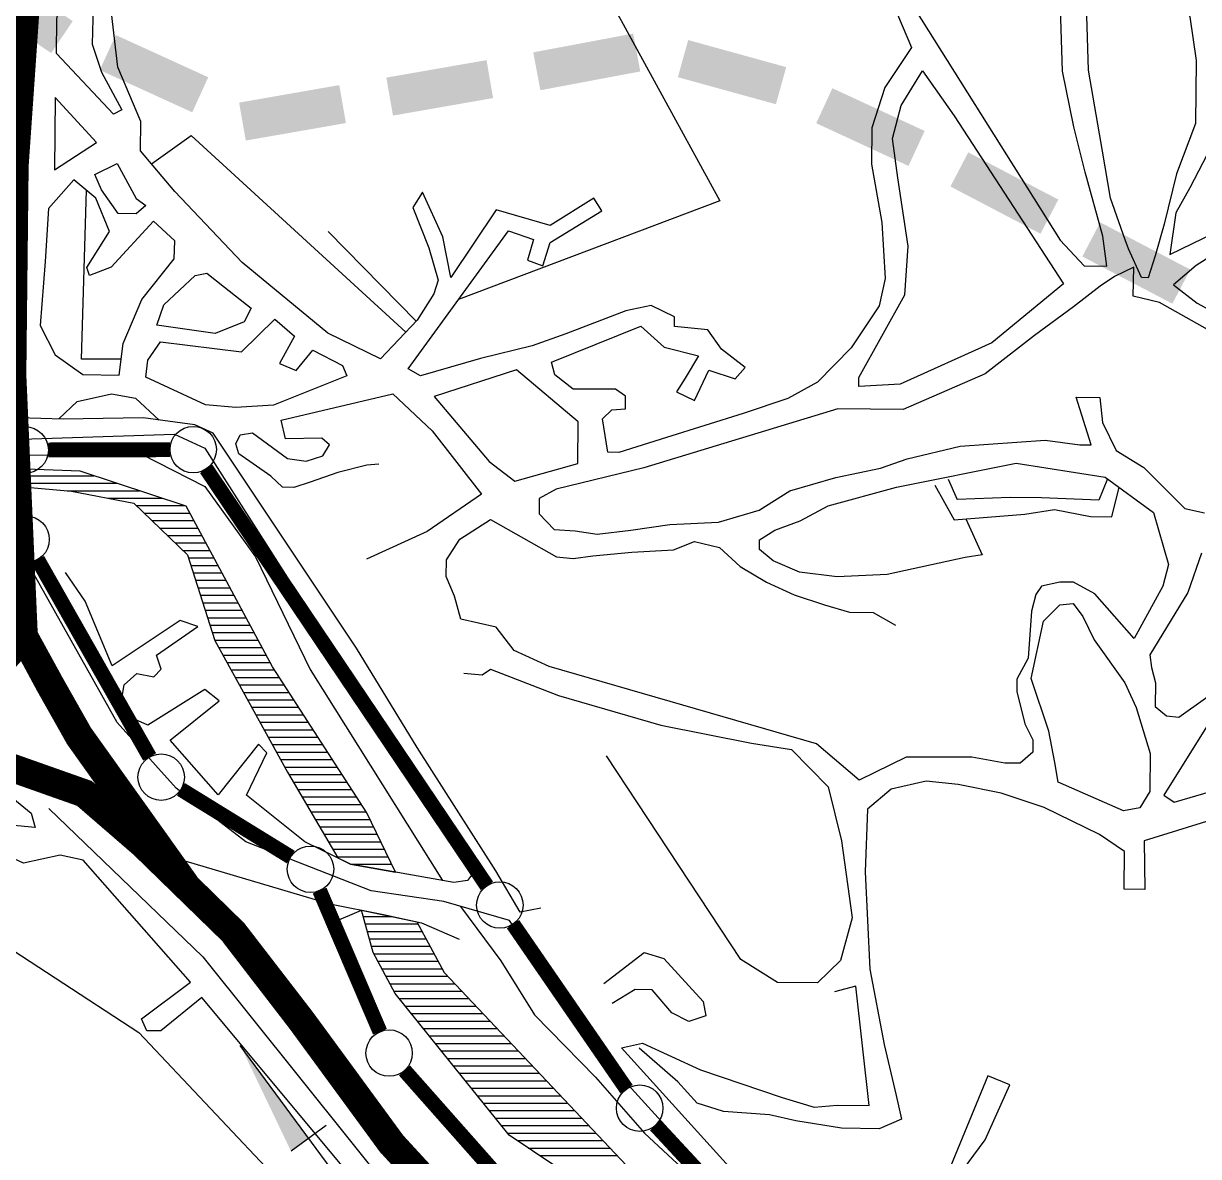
# Model space of a CAD drawing. Extents: x 615698 to 626331, y 7504748 to 7519310.
# Drawn here: x 620949 to 621736, y 7514279 to 7515038 of the extents above; entities that cross this region are included whole.
import ezdxf

# ---------------------------------------------------------------- set-up
doc = ezdxf.new("R2010")
doc.units = 0
doc.header["$LTSCALE"] = 170
doc.header["$MEASUREMENT"] = 0
doc.linetypes.add('DASHED', pattern=[0.75, 0.5, -0.25])
doc.layers.get('0').update_dxf_attribs({"linetype": 'CONTINUOUS'})
for name, color, linetype in [('ESTACAO', 5, 'CONTINUOUS'), ('HATCH', 4, 'CONTINUOUS'), ('L-FERREA', 6, 'CONTINUOUS'), ('LIMITE-BACIA', 3, 'CONTINUOUS'), ('LIMITE-PROJETO', 1, 'CONTINUOUS'), ('RIO', 4, 'CONTINUOUS'), ('RUA', 7, 'CONTINUOUS')]:
    doc.layers.add(name, color=color, linetype=linetype)

# ---------------------------------------------------------------- blocks, each defined once
blk = doc.blocks.new('C')
at = {"layer": 'LIMITE-BACIA'}
blk.add_solid([(-33.92, -12.9), (-34.05, 12.9), (34.17, -12.57), (34.05, 13.23)], dxfattribs=at)
blk = doc.blocks.new('*X11')
at = {"color": 0}
for p, q in [((621176.85, 7514440), (621195.56, 7514440)), ((621178.24, 7514435), (621213.48, 7514435)), ((621179.63, 7514430), (621216.19, 7514430)), ((621181.02, 7514425), (621218.9, 7514425)), ((621182.41, 7514420), (621221.62, 7514420)), ((621184.05, 7514415), (621224.33, 7514415)), ((621186.74, 7514410), (621227.05, 7514410)), ((621189.43, 7514405), (621229.76, 7514405)), ((621192.12, 7514400), (621233.51, 7514400)), ((621194.81, 7514395), (621238.24, 7514395)), ((621197.5, 7514390), (621242.96, 7514390)), ((621201.13, 7514385), (621247.68, 7514385)), ((621205.15, 7514380), (621252.4, 7514380)), ((621209.17, 7514375), (621257.12, 7514375)), ((621213.19, 7514370), (621261.85, 7514370)), ((621217.2, 7514365), (621266.57, 7514365)), ((621221.22, 7514360), (621271.29, 7514360)), ((621225.24, 7514355), (621276.01, 7514355)), ((621229.26, 7514350), (621280.73, 7514350)), ((621233.28, 7514345), (621285.46, 7514345)), ((621237.3, 7514340), (621290.18, 7514340)), ((621241.32, 7514335), (621294.9, 7514335)), ((621245.34, 7514330), (621299.62, 7514330)), ((621249.36, 7514325), (621304.34, 7514325)), ((621253.38, 7514320), (621309.07, 7514320)), ((621257.4, 7514315), (621313.79, 7514315)), ((621261.42, 7514310), (621318.51, 7514310)), ((621265.44, 7514305), (621323.23, 7514305)), ((621269.46, 7514300), (621327.95, 7514300)), ((621273.48, 7514295), (621332.68, 7514295)), ((621279.94, 7514290), (621337.4, 7514290)), ((621287.39, 7514285), (621342.12, 7514285)), ((621294.84, 7514280), (621346.84, 7514280))]:
    blk.add_line(p, q, dxfattribs=at)
blk = doc.blocks.new('*X12')
at = {"color": 0}
for p, q in [((620822.41, 7514840), (620827.41, 7514840)), ((620816.37, 7514830), (620831.81, 7514830)), ((620816.41, 7514835), (620829.61, 7514835)), ((620818.8, 7514825), (620834.02, 7514825)), ((620821.23, 7514820), (620836.2, 7514820)), ((620823.67, 7514815), (620838.37, 7514815)), ((620826.2, 7514810), (620840.55, 7514810)), ((620829.25, 7514805), (620842.73, 7514805)), ((620832.3, 7514800), (620844.9, 7514800)), ((620835.35, 7514795), (620847.08, 7514795)), ((620838.41, 7514790), (620849.26, 7514790)), ((620841.46, 7514785), (620853.47, 7514785)), ((620844.51, 7514780), (620859.53, 7514780)), ((620847.56, 7514775), (620865.59, 7514775)), ((620850.61, 7514770), (620870.9, 7514770)), ((620856.48, 7514765), (620875.49, 7514765)), ((620862.6, 7514760), (620881.47, 7514760)), ((620868.71, 7514755), (620889.73, 7514755)), ((620874.83, 7514750), (620897.99, 7514750)), ((620881.66, 7514745), (620907.73, 7514745)), ((620888.7, 7514740), (620936.49, 7514740)), ((620895.75, 7514735), (620996.55, 7514735)), ((620911.22, 7514730), (621011.83, 7514730)), ((620978.54, 7514725), (621027.1, 7514725)), ((621006.07, 7514720), (621042.38, 7514720)), ((621025.04, 7514715), (621057.66, 7514715)), ((621030.2, 7514710), (621060.96, 7514710)), ((621035.37, 7514705), (621063.64, 7514705)), ((621040.54, 7514700), (621066.32, 7514700)), ((621045.7, 7514695), (621069, 7514695)), ((621050.87, 7514690), (621071.68, 7514690)), ((621056.03, 7514685), (621074.35, 7514685)), ((621059.78, 7514680), (621077.03, 7514680)), ((621061.39, 7514675), (621079.71, 7514675)), ((621063, 7514670), (621082.39, 7514670)), ((621064.6, 7514665), (621085.07, 7514665)), ((621066.21, 7514660), (621087.74, 7514660)), ((621067.82, 7514655), (621090.42, 7514655)), ((621069.42, 7514650), (621093.1, 7514650)), ((621071.03, 7514645), (621095.78, 7514645)), ((621072.64, 7514640), (621098.46, 7514640)), ((621074.24, 7514635), (621101.14, 7514635)), ((621075.85, 7514630), (621103.81, 7514630)), ((621077.46, 7514625), (621106.49, 7514625)), ((621080.13, 7514620), (621109.17, 7514620)), ((621082.89, 7514615), (621111.85, 7514615)), ((621085.65, 7514610), (621114.53, 7514610)), ((621088.4, 7514605), (621117.43, 7514605)), ((621091.16, 7514600), (621120.66, 7514600)), ((621093.91, 7514595), (621123.88, 7514595)), ((621096.67, 7514590), (621127.11, 7514590)), ((621099.42, 7514585), (621130.34, 7514585)), ((621102.18, 7514580), (621133.56, 7514580)), ((621104.94, 7514575), (621136.79, 7514575)), ((621107.69, 7514570), (621140.02, 7514570)), ((621110.45, 7514565), (621143.24, 7514565)), ((621113.2, 7514560), (621146.47, 7514560)), ((621115.96, 7514555), (621149.7, 7514555)), ((621118.72, 7514550), (621152.93, 7514550)), ((621121.47, 7514545), (621156.15, 7514545)), ((621124.23, 7514540), (621159.38, 7514540)), ((621127.04, 7514535), (621162.61, 7514535)), ((621129.98, 7514530), (621165.83, 7514530)), ((621132.93, 7514525), (621169.06, 7514525)), ((621135.87, 7514520), (621172.29, 7514520)), ((621138.82, 7514515), (621175.51, 7514515)), ((621141.76, 7514510), (621178.74, 7514510)), ((621144.7, 7514505), (621181.29, 7514505)), ((621147.65, 7514500), (621183.72, 7514500)), ((621150.59, 7514495), (621186.14, 7514495)), ((621153.53, 7514490), (621188.57, 7514490)), ((621156.48, 7514485), (621191, 7514485)), ((621159.42, 7514480), (621193.43, 7514480)), ((621168.44, 7514475), (621195.86, 7514475)), ((621196.45, 7514470), (621198.29, 7514470))]:
    blk.add_line(p, q, dxfattribs=at)

msp = doc.modelspace()

# ---------------------------------------------------------------- linework, layer by layer
at = {"layer": 'ESTACAO'}
for p, q in [((621249.69, 7514143.62), (621094.59, 7514353.68)), ((621151.97, 7514299.96), (621128.56, 7514282.8))]:
    msp.add_line(p, q, dxfattribs=at)
at = {"layer": 'ESTACAO', "const_width": 10}
for points in [[(621047.51, 7514752.47), (620966.06, 7514752.26)], [(621259.7, 7514460.52), (621071.75, 7514739.61)], [(620958.8, 7514678.89), (621033.86, 7514546.77)], [(621054.77, 7514525.09), (621128.37, 7514479.75)], [(621147.72, 7514457.29), (621188.1, 7514362.84)], [(621353.23, 7514324.45), (621277.21, 7514434.82)], [(621204.52, 7514336.9), (621265.73, 7514267.74)], [(621474.43, 7514190.52), (621372.62, 7514300.25)]]:
    msp.add_lwpolyline(points, dxfattribs=at)
at = {"layer": 'ESTACAO'}
for centre in [(620950.51, 7514752.22), (621063.06, 7514752.51), (620951.12, 7514692.41), (621041.54, 7514533.25), (621141.61, 7514471.59), (621268.39, 7514447.63), (621194.21, 7514348.54), (621362.05, 7514311.65)]:
    msp.add_circle(centre, 15.55, dxfattribs=at)
msp.add_solid([(621128.56, 7514282.8), (621140.26, 7514291.38), (621094.59, 7514353.68)], dxfattribs=at)
at = {"layer": 'L-FERREA', "linetype": 'DASHED', "const_width": 18.3, "flags": 128}
for points in [[(626196.34, 7517899.67), (626075.45, 7517838.99), (625936.13, 7517777.54), (625864.07, 7517748.3), (625779.37, 7517716.29), (625712.29, 7517699.59), (625642.25, 7517678.07), (625574.09, 7517651.69), (625504.01, 7517626.3), (625446.68, 7517614.34), (625404.02, 7517614.81), (625352.7, 7517620.21), (625279.07, 7517624.9), (625221.88, 7517626.5), (625175.34, 7517626.04), (625108.34, 7517616.12), (625035.53, 7517607.23), (624964.67, 7517599.29), (624914.17, 7517592.09), (624847.01, 7517567.64), (624776.89, 7517539.34), (624714.46, 7517504.18), (624670.41, 7517465.91), (624635.98, 7517420.75), (624614.17, 7517377.39), (624579.53, 7517312.86), (624545.13, 7517270.61), (624488.5, 7517234.41), (624379.31, 7517179.42), (624268.12, 7517118.63), (624207.59, 7517080.54), (624037.59, 7516961.3), (623902.78, 7516868.81), (623836.38, 7516825.94), (623773.93, 7516788.84), (623713.49, 7516759.47), (623669.54, 7516729.92), (623624.6, 7516698.44), (623588.35, 7516673.86), (623464.57, 7516615.5), (623421.23, 7516582.71), (623269.34, 7516422.25), (623193.51, 7516352.91), (623032.95, 7516284.5), (622928.84, 7516285.65), (622836.5, 7516255.2), (622615.03, 7516153.59), (622459.15, 7516070.61), (622247.4, 7515971.3), (621960.2, 7515836.53), (621699.73, 7515711.15), (621594.85, 7515642.13), (621511.74, 7515570.45), (621377.17, 7515443.68), (621269.47, 7515338.39), (621223.07, 7515302.61), (621154.88, 7515267.06), (621060.01, 7515226.97), (620999, 7515184.08), (620954.6, 7515109.55), (620943.08, 7514942.72), (620941.54, 7514802.39), (620949.31, 7514628.08)], [(620840.22, 7514542.17), (620892.12, 7514571.21), (620916.6, 7514589.81), (620942.08, 7514618.28), (620949.31, 7514628.08)], [(621054.76, 7514465.72), (620986.41, 7514561.19), (620967, 7514595.54), (620949.31, 7514628.08)], [(625747.2, 7505701.51), (625704.81, 7505736.4), (625692.64, 7505748.83), (625654.72, 7505796.93), (625637.89, 7505804.8), (625601.64, 7505865.18), (625583.34, 7505879.22), (625557.7, 7505925.64), (625536.45, 7505950.49), (625515.75, 7506026.07), (625505.13, 7506040.03), (625498.24, 7506112.39), (625486.17, 7506134.06), (625486.65, 7506177.11), (625485.19, 7506184.82), (625474.75, 7506214.16), (625475.24, 7506258.75), (625464.66, 7506275.78), (625468.06, 7506304.97), (625465.22, 7506326.53), (625463.75, 7506332.7), (625464.14, 7506368.07), (625444.53, 7506403.66), (625437.05, 7506422.19), (625428.46, 7506480.73), (625416.36, 7506499.32), (625410.94, 7506565.51), (625410.99, 7506570.13), (625414.24, 7506585.47), (625391.83, 7506645.7), (625391.88, 7506650.31), (625395.09, 7506662.58), (625375.86, 7506732), (625377.45, 7506736.59), (625379.32, 7506767.33), (625364.28, 7506798.26), (625356.85, 7506821.41), (625351.37, 7506882.99), (625340.83, 7506903.1), (625339.78, 7506947.71), (625338.36, 7506958.49), (625327.8, 7506977.06), (625323.68, 7507021.71), (625316.32, 7507052.55), (625313.76, 7507098.72), (625309.53, 7507134.14), (625302.16, 7507163.44), (625284.18, 7507206.7), (625281.31, 7507225.19), (625255.66, 7507270.07), (625240.52, 7507291.77), (625219.51, 7507339.67), (625213.43, 7507345.89), (625175.64, 7507406.29), (625169.66, 7507421.73), (625154.42, 7507434.21), (625120.82, 7507456.11), (625119.34, 7507460.74), (625062.86, 7507499.81), (625039.91, 7507510.82), (624952.39, 7507524.09), (624893.86, 7507515.5), (624884.68, 7507520.22), (624876.98, 7507518.77), (624872.36, 7507518.82), (624840, 7507513.02), (624799.82, 7507495.01), (624781.33, 7507492.13), (624751.98, 7507480.15), (624733.27, 7507457.29), (624711.61, 7507445.22), (624667.87, 7507384.19), (624543.16, 7507297.24), (624528.41, 7507288.83), (624407.16, 7507237.63), (624394.01, 7507234.94), (624263.31, 7507214.49), (624140.55, 7507234.38), (624046.29, 7507284.85), (624016.08, 7507349.03), (624015.6, 7507368.28), (624003.62, 7507397.64), (624010.51, 7507465.23), (623997.3, 7507522.28), (623991.21, 7507528.5), (623989.76, 7507536.21), (623984.17, 7507587.02), (623954.88, 7507656.59), (623938.9, 7507665.95), (623903.34, 7507718.26), (623815.39, 7507780.33), (623684.72, 7507830.51), (623587.33, 7507908.47), (623490.8, 7508065.38), (623363.18, 7508456.05), (623339.67, 7508566.84), (623328.14, 7508643.18), (623329.65, 7508781.16), (623324.69, 7508829.96), (623287.94, 7508861.26), (623116.97, 7508933.85), (623006.91, 7508983.8), (622952.49, 7509033.83), (622916.03, 7509091.9), (622884.57, 7509230.25), (622860.58, 7509297.79), (622809.01, 7509356.71), (622733.77, 7509449.54), (622651.62, 7509539.01), (622588.13, 7509637.88), (622504.2, 7509815.93), (622435.95, 7509982.14), (622391.34, 7510111.7), (622355.76, 7510250.09), (622350.48, 7510332.53), (622349.09, 7510455.44), (622316.6, 7510562.9), (622266.07, 7510716.55), (622215.85, 7510897.67), (622177.59, 7511042.26), (622166.57, 7511164.59), (622176.88, 7511290.11), (622196.47, 7511384.64), (622191.1, 7511458.85), (622185.52, 7511513.83), (622164.86, 7511572.42), (622150.56, 7511646.03), (622147.66, 7511694.81), (622124.49, 7511774.7), (622067.71, 7511922.25), (622044.58, 7512005.58), (622009.58, 7512134.34), (621934.49, 7512303.37), (621897.83, 7512343.6), (621822.59, 7512436.42), (621737.7, 7512526.61), (621674.51, 7512652.94), (621611.59, 7512742.19), (621532.85, 7512828.88), (621475.44, 7512918.76), (621427.05, 7513016.78), (621416.04, 7513078), (621410.63, 7513148.78), (621427.84, 7513338.76), (621428.57, 7513406.04), (621426.36, 7513454.81), (621411.07, 7513500.97), (621375.53, 7513581), (621333.13, 7513661.11), (621306.29, 7513719.76), (621291.78, 7513774.84), (621288.92, 7513827.05), (621295.64, 7513875.72), (621353.24, 7514052.91), (621356.46, 7514096.12), (621348.1, 7514148.39), (621348.1, 7514148.39), (621305.36, 7514197.61), (621235.79, 7514244.37), (621196.42, 7514287.37), (621135.5, 7514370.42), (621090.11, 7514429.28), (621029.61, 7514488.3), (620990.14, 7514522.38), (620935.39, 7514541.51), (620879.77, 7514544.87), (620806.17, 7514536.75), (620750.84, 7514503.72), (620685.19, 7514406.27), (620647.81, 7514318.11), (620588.57, 7514241.87), (620471.06, 7514114.78), (620380.57, 7514007.98), (620250.53, 7513865.92), (620110.8, 7513717.11), (619999.81, 7513620.15), (619860.59, 7513518.01), (619730.46, 7513430.19), (619610.16, 7513361.48), (619453.27, 7513277.39), (619354.53, 7513232.48), (619216.08, 7513200.36), (618829.2, 7513131.15), (618758.38, 7513125.75), (618666.35, 7513129.5), (618559.32, 7513143.04), (618493.06, 7513177.41), (618313.12, 7513308.45), (618243.62, 7513361.4), (618213.04, 7513391.94), (618090.95, 7513472.92), (617969.44, 7513544.97), (617859.42, 7513598.36), (617725.21, 7513639.65), (617505.3, 7513696.99)]]:
    msp.add_lwpolyline(points, dxfattribs=at)
at = {"layer": 'L-FERREA'}
for points in [[(622463.25, 7516062.42), (622251.29, 7515963.02), (621964.13, 7515828.27), (621704.25, 7515703.17), (621600.38, 7515634.81), (621517.87, 7515563.65), (621383.51, 7515437.08), (621275.49, 7515331.47), (621228.02, 7515294.87), (621158.79, 7515258.77), (621064.47, 7515218.92), (621005.87, 7515177.72), (620963.58, 7515106.75), (620952.23, 7514942.35), (620950.69, 7514802.54), (620958.36, 7514630.6)], [(621065.35, 7514466.22), (620994.14, 7514566.11), (620975.01, 7514599.98), (620958.36, 7514630.6)], [(621000.75, 7514525.3), (620978.67, 7514556.27), (620959, 7514591.11), (620948.06, 7514611.23)]]:
    msp.add_lwpolyline(points, dxfattribs=at)
at = {"layer": 'L-FERREA', "linetype": 'CONTINUOUS'}
for points in [[(621241.81, 7514251.36), (621203.5, 7514293.18), (621142.81, 7514375.92), (621096.96, 7514435.38), (621035.8, 7514495.05), (620994.8, 7514530.44), (620937.2, 7514550.57), (620879.54, 7514554.05), (620803.19, 7514545.63), (620744.39, 7514510.53), (620677.11, 7514410.65), (620639.85, 7514322.78), (620581.58, 7514247.79)], [(621229.78, 7514237.39), (621189.33, 7514281.56), (621128.18, 7514364.92), (621083.26, 7514423.18), (621023.42, 7514481.56), (620985.48, 7514514.31), (620933.57, 7514532.46), (620880, 7514535.69), (620809.15, 7514527.88), (620757.29, 7514496.91), (620693.27, 7514401.88), (620655.76, 7514313.44), (620595.55, 7514235.95)]]:
    msp.add_lwpolyline(points, dxfattribs=at)
at = {"layer": 'RIO'}
msp.add_lwpolyline([(620948.96, 7514727.52), (620981.47, 7514724.75), (621023.31, 7514716.67), (621059.14, 7514681.99), (621077.57, 7514624.65), (621126.16, 7514536.5), (621159.91, 7514479.16), (621168.48, 7514474.98), (621198.46, 7514469.64), (621179.22, 7514509.26), (621116.11, 7514607.05), (621058.42, 7514714.75), (620987.33, 7514738.02), (620932.9, 7514740.14)], dxfattribs=at)
at = {"layer": 'RIO', "linetype": 'CONTINUOUS'}
msp.add_lwpolyline([(621352.01, 7514241.66), (621274.65, 7514293.55), (621198.29, 7514388.52), (621183.54, 7514415.95), (621175.68, 7514444.21), (621212.74, 7514436.36), (621231.07, 7514402.59), (621425.7, 7514196.5)], dxfattribs=at)
at = {"layer": 'RUA'}
msp.add_line((621157.51, 7514436.44), (621175.68, 7514444.21), dxfattribs=at)
at = {"layer": 'RUA', "linetype": 'CONTINUOUS'}
for points in [[(621610.36, 7515485.42), (621619.19, 7515468.44), (621650.83, 7515402.45), (621675.11, 7515330.5), (621683.8, 7515301.14), (621688.15, 7515286.46), (621691.36, 7515271.79), (621694.36, 7515236.87), (621699.62, 7515203.04), (621711.15, 7515124.69), (621720.79, 7515079.56), (621730.52, 7515042.3), (621734.7, 7515012.99), (621734.24, 7514970.79), (621721.48, 7514937.16), (621713.22, 7514903.48), (621707.36, 7514882.16), (621702.69, 7514867.58), (621698.19, 7514867.63), (621689.39, 7514886.86), (621687.21, 7514893)], [(621687.21, 7514893), (621677.37, 7514920.76), (621672.09, 7514952.34), (621662.54, 7515006.47), (621660.93, 7515065.02), (621669.92, 7515165.1), (621675.7, 7515200.44)], [(621519.52, 7515090.17), (621643.69, 7514892.7), (621659.65, 7514875.6), (621674.99, 7514875.22)], [(621521.45, 7515074.96), (621544.17, 7515021.61), (621526.16, 7514994.79), (621517.47, 7514967.87), (621517.21, 7514943.65), (621524.23, 7514904.44), (621526.53, 7514867.07), (621522.48, 7514848.66), (621503.65, 7514820.66), (621481.02, 7514797.62), (621461.32, 7514786.66), (621431.38, 7514776.74), (621379.93, 7514760.53), (621348.12, 7514750.63), (621340.67, 7514750.72), (621337.09, 7514773.03), (621343.31, 7514779.11), (621352.55, 7514779.78), (621352.64, 7514788.24), (621345.77, 7514792.93), (621317.43, 7514792.91), (621305.12, 7514802.6), (621302.91, 7514811.08), (621362.85, 7514835.23), (621378.37, 7514821.02), (621401.38, 7514815.38), (621392.42, 7514800.35), (621386.72, 7514791.09), (621398.78, 7514785.37), (621408.32, 7514805.76), (621425.97, 7514799.98), (621432.58, 7514807.36), (621416.87, 7514819.64), (621407.69, 7514832.79), (621385.34, 7514834.9), (621385.41, 7514841.42), (621369.64, 7514849.04), (621352.82, 7514845.5), (621312.57, 7514830.11), (621290.1, 7514821.97), (621255.52, 7514813.5), (621215.3, 7514801.83), (621206.96, 7514806.58), (621274.17, 7514899), (621290.89, 7514893.23), (621287, 7514879.3), (621297.22, 7514875.46), (621302.05, 7514891.24), (621336.78, 7514912.29), (621331.28, 7514920.74), (621302.18, 7514902.42), (621265.93, 7514913.07), (621235.6, 7514867.75), (621230.31, 7514894.83), (621216.65, 7514924.79), (621210.01, 7514914.61), (621220.9, 7514887.48), (621227.19, 7514865.98), (621224.29, 7514856.7), (621212.91, 7514839.12), (621188.39, 7514813.3), (621153.15, 7514830.46), (621095.87, 7514877.67), (621050.71, 7514925.22), (621027.71, 7514952.49), (621027.92, 7514972.05), (621012.47, 7515008.55), (621008.21, 7515044.93)], [(621750.66, 7514885.83), (621734.7, 7514875.76), (621719.64, 7514862.88), (621735.36, 7514850.6), (621944.8, 7514737.43)], [(621931.63, 7514726.39), (621710.18, 7514851.03), (621692.49, 7514855.16), (621693.05, 7514874.67), (621679.93, 7514868.29), (621670.54, 7514861.87), (621652.67, 7514848.09), (621626.36, 7514828.82), (621593.49, 7514803.28), (621538.56, 7514779.27), (621494.81, 7514779.75), (621364.9, 7514740.39), (621306.01, 7514726.13), (621294.75, 7514719.73), (621294.64, 7514709.48), (621304.78, 7514699.12), (621318.75, 7514698.04), (621333.64, 7514696.01), (621356.05, 7514698.56), (621382.19, 7514702.47), (621414.84, 7514703.97), (621441.96, 7514712.06), (621462.61, 7514724.87), (621493.48, 7514733.85), (621523.38, 7514740.04), (621541.16, 7514746.37), (621576.68, 7514754.83), (621633.59, 7514758.86), (621656.86, 7514755.81), (621664.32, 7514755.73), (621654.42, 7514787.52), (621670.26, 7514787.34), (621671.94, 7514770.55), (621681.06, 7514751.82), (621699.58, 7514740.44), (621727.25, 7514713.11), (621740.27, 7514710.18)], [(621187.35, 7514742.83), (621179.22, 7514742.18), (621159.97, 7514737.23), (621141.44, 7514730.79), (621130.33, 7514727.22), (621122.94, 7514727.3), (621114.91, 7514734.77), (621093.66, 7514749.76), (621091.52, 7514756.42), (621094.54, 7514762.29), (621102.67, 7514763.68), (621126.11, 7514746.45), (621138.64, 7514744.84), (621149.76, 7514748.41), (621154.27, 7514755.73), (621149.15, 7514760.22), (621124.78, 7514759.75), (621121.96, 7514772.32), (621196.79, 7514789.95), (621223.11, 7514764.97), (621256.17, 7514722.69), (621219.61, 7514697.69), (621179.1, 7514679.06)], [(621295.78, 7514445.54), (621281.99, 7514442.94), (621265.78, 7514470.62), (621213.02, 7514553.02), (621172.46, 7514619.48), (621076.34, 7514763.55), (621064.02, 7514769.19), (621029.55, 7514773.74), (620975.87, 7514772.95)], [(620948.01, 7514759.58), (621050.44, 7514762.8), (621070.78, 7514753.49), (621251.48, 7514470.22), (621246.8, 7514464.12), (621237.56, 7514462.68), (621168.48, 7514474.98), (621137.89, 7514489.92), (621098.73, 7514521.21), (621112.39, 7514549.63), (621106.73, 7514555.41), (621079.67, 7514521.42), (621047.68, 7514557.96), (621080.37, 7514584.27), (621070.92, 7514591.99), (621032.63, 7514567.98), (621024.21, 7514571.92), (621015.14, 7514585.86), (621016.78, 7514595.07), (621025.32, 7514602.66), (621036.76, 7514600.51), (621041.5, 7514605.56), (621038.53, 7514614.82), (621066.16, 7514634.08), (621054.36, 7514638.17), (621008.75, 7514607.8), (620990.71, 7514651.13), (620977.58, 7514670.32)], [(620953.09, 7514748.76), (621028.47, 7514749.5), (621070.76, 7514727.77), (621104.75, 7514680.72), (621141.46, 7514605.23), (621229.99, 7514464.03)], [(621580.54, 7514706.07), (621591.34, 7514682.07), (621580.13, 7514680.33), (621527.8, 7514668.8), (621494.22, 7514667.3), (621469.08, 7514670.37), (621451.45, 7514678.02), (621442.21, 7514685.58), (621442.28, 7514692.1), (621452.61, 7514698.51), (621469.46, 7514704.84), (621488.22, 7514714.88), (621534.03, 7514727.42), (621614.11, 7514743.33), (621673.86, 7514734.12), (621706.23, 7514710.46), (621716.25, 7514675.67), (621712.44, 7514661.11), (621693.29, 7514626.13), (621666.83, 7514655.88), (621652.66, 7514663.7), (621643.34, 7514663.8), (621631.19, 7514661.14), (621627.4, 7514655.59), (621624.48, 7514644.44), (621622.27, 7514612.79), (621614.66, 7514598.9), (621614.57, 7514590.52), (621619.93, 7514569.03), (621625.4, 7514558.26), (621625.31, 7514549.87), (621616.84, 7514542.51), (621606.58, 7514542.63), (621584.52, 7514546.53), (621540.5, 7514546.54), (621508.99, 7514531.22), (621480.35, 7514555.62), (621301.44, 7514607.32), (621278.03, 7514617.94), (621265.83, 7514633.54), (621242.27, 7514639.05), (621237.99, 7514654.49), (621232.54, 7514667.59), (621232.66, 7514678.77), (621241.62, 7514692.56), (621262.04, 7514705.74), (621306.34, 7514680.75), (621317.51, 7514679.7), (621330.58, 7514681.42), (621356.71, 7514683.93), (621384.7, 7514685.48), (621398.74, 7514690.92), (621415.48, 7514687.01), (621429.32, 7514674.28), (621446.92, 7514663.84), (621465.47, 7514655.25), (621485.91, 7514648.5), (621502.64, 7514643.66), (621518.48, 7514643.49), (621533.3, 7514634.94)], [(621568.59, 7514732.63), (621574.67, 7514719.11)], [(621738.28, 7514683.26), (621729.19, 7514656.94), (621703.7, 7514615.2), (621704.77, 7514606.75), (621707.45, 7514596.48), (621707.28, 7514580.64), (621714.79, 7514574.32), (621723.23, 7514573.46), (621797.64, 7514626.47)], [(621405.61, 7514270.84), (621354.25, 7514327.24), (621320.92, 7514367.86), (621274.91, 7514437.18), (621230.87, 7514450), (621182.13, 7514457.14), (621098.38, 7514490), (621051.54, 7514525.94), (621012.13, 7514569.9), (620955.7, 7514670.48)], [(621746.18, 7514574.09), (621713.18, 7514521.2), (621719.99, 7514516.55), (621855.28, 7514556.08)], [(621862.58, 7514541.09), (621699.81, 7514490.71), (621700.38, 7514458.09), (621686.4, 7514458.25), (621686.68, 7514483.4), (621670.02, 7514494.76), (621632.93, 7514512.87), (621604.13, 7514522.5), (621575.3, 7514528.41), (621553.88, 7514530.51), (621530.51, 7514525.17), (621514.52, 7514511.84), (621513.13, 7514469.93), (621516.14, 7514404.68), (621525.84, 7514354.27), (621533.86, 7514320.18), (621537.41, 7514304.3), (621522.42, 7514297.94), (621497.26, 7514298.22), (621466.55, 7514303.21), (621448.88, 7514307.14), (621418.14, 7514309.34), (621400.49, 7514315.12), (621387.59, 7514329.24), (621361.74, 7514351.88)], [(620966.34, 7514512.19), (621069.38, 7514413.05), (621199.94, 7514250.28), (621247.24, 7514219.28), (621290.66, 7514180.71), (621334.48, 7514121.98), (621343.59, 7514083.79)], [(621198.45, 7514230.14), (621068.9, 7514385.7), (621041.45, 7514363.33), (621031.92, 7514363.44), (621028.47, 7514371.52), (621061.14, 7514395.92), (620989.34, 7514477.71), (620974, 7514480.96), (620949.33, 7514475.76), (620921.73, 7514488.4), (620917.03, 7514483.8), (620941.83, 7514438.1), (620931.05, 7514430.21)], [(621057.53, 7514477.2), (621154.44, 7514448.38), (621190.51, 7514441.29), (621215.89, 7514435.66), (621241.21, 7514424.87)], [(621422.03, 7514272.41), (621349.8, 7514352.02), (621363.94, 7514355.07), (621402.86, 7514337.34), (621457.44, 7514318.77), (621478.91, 7514312.39), (621494.3, 7514313.76), (621515.83, 7514313.52), (621506.72, 7514393.23), (621492.57, 7514389.54)], [(621575.21, 7514265.6), (621593.44, 7514290.39), (621609.88, 7514327.37), (621595.19, 7514333.3), (621570.16, 7514272.7)]]:
    msp.add_lwpolyline(points, dxfattribs=at)
at = {"layer": 'RUA'}
for points in [[(621674.99, 7514875.22), (621672.23, 7514895.29), (621660.31, 7514938.19), (621652.76, 7514968.66), (621645.28, 7515005.89), (621643.58, 7515055.44), (621644.21, 7515112.83), (621655.03, 7515175.75), (621659.85, 7515224.56)], [(621327.8, 7515079.89), (621415.68, 7514918.95), (621240.76, 7514853.05)], [(621035.09, 7514943.74), (621061.76, 7514962.77), (621205.36, 7514831.16)], [(621014.81, 7514813.06), (620988.28, 7514812.97), (620991.67, 7514926.08)], [(621212.27, 7514838.44), (621153.4, 7514898.59)], [(620975.87, 7514772.95), (620946.03, 7514773.8), (620902.8, 7514782.79), (620878.06, 7514793.71), (620861.93, 7514813.06), (620855.81, 7514837.26), (620878.87, 7514802.93), (620898.67, 7514794.91), (620912.17, 7514794.76), (620921.43, 7514797.49), (620932.95, 7514789.61)], [(620972.96, 7514773.03), (620985.27, 7514784.7), (621008.25, 7514789.84), (621024.4, 7514786.96), (621040.3, 7514772.32)], [(621559.7, 7514728.65), (621572.64, 7514705.42), (621619.98, 7514709.3), (621639.81, 7514712.38), (621663.96, 7514707.72), (621678.26, 7514707.56), (621683.19, 7514727.3)], [(621675.35, 7514733.03), (621669.58, 7514718.65), (621631.1, 7514720.17), (621610.2, 7514720.4), (621574.67, 7514719.11)], [(621244.38, 7514602.91), (621256.48, 7514601.73), (621262.23, 7514605.48), (621307.78, 7514587.84), (621376.18, 7514568.04), (621437.04, 7514555.94), (621463.67, 7514551.84), (621488.18, 7514526.81), (621497.31, 7514490.52), (621504.36, 7514439.02), (621496.43, 7514410.54), (621481.02, 7514395.47), (621454.34, 7514395.76), (621429.73, 7514411.27), (621339.74, 7514547.49)], [(621242.1, 7514446.73), (621268.98, 7514410.25), (621291.71, 7514374.04), (621332.37, 7514332.5), (621365.37, 7514294.9), (621421.33, 7514242.92), (621449.23, 7514209.23), (621476.98, 7514161.41), (621486.83, 7514122.78), (621485.01, 7514074), (621470.51, 7514040.78), (621436.58, 7513993.64), (621397.76, 7513960.58)], [(620914.29, 7514435.48), (621026.51, 7514362.39), (621122.54, 7514260.5)], [(621338.07, 7514395.13), (621364.98, 7514415.79), (621378.27, 7514411.83), (621404.64, 7514382.97), (621406.44, 7514373.43), (621394.97, 7514369.75), (621383.59, 7514375.59), (621370.42, 7514390.97), (621358.99, 7514391.1), (621343.64, 7514381.74)]]:
    msp.add_lwpolyline(points, dxfattribs=at)
at = {"layer": 'RUA', "linetype": 'CONTINUOUS'}
for points in [[(621012.56, 7515152.73), (621025.49, 7515141.41), (621016.03, 7515128.93), (621000.8, 7515100.22), (620996.79, 7515075.11), (620995.3, 7515023.89), (621001.62, 7515005.18), (621015.32, 7514979.88), (621009.7, 7514977.14), (620971.44, 7515017.74), (620971.69, 7515040.8), (620986.71, 7515117.61), (621001.32, 7515152.99), (621009.87, 7515155.73)], [(621536.51, 7514796.21), (621508.81, 7514794.67), (621508.88, 7514800.75), (621539.6, 7514856.21), (621541.83, 7514888.79), (621534.87, 7514934.52), (621531.43, 7514960.65), (621537.27, 7514982.94), (621551.51, 7515006.08), (621572.62, 7514976.03), (621645.96, 7514863.43), (621597.98, 7514823.89)], [(621024.93, 7514920.61), (621031.4, 7514915.88), (621024.81, 7514910.37), (621012.7, 7514910.5), (621001.68, 7514926.46), (620997.14, 7514936.76), (621012.13, 7514944.04)], [(621050.8, 7514892.29), (621036.34, 7514905.52), (621008.01, 7514874.71), (620993.64, 7514869.08), (620991.79, 7514874.39), (621006.97, 7514898.45), (620997.89, 7514920.91), (620983.11, 7514933.18), (620966.12, 7514913.81), (620963.87, 7514878.43), (620960.6, 7514835.61), (620970.64, 7514815.93), (620989.14, 7514802.69), (621013.37, 7514802.42), (621016.21, 7514823.46), (621028.58, 7514852.99), (621050.18, 7514880.13)], [(621038.75, 7514835.81), (621043.41, 7514849.31), (621064.39, 7514869.07), (621072.09, 7514870.52), (621083.94, 7514861.27), (621101.83, 7514847.13), (621097.11, 7514837.95), (621077.69, 7514830.18)], [(621095.36, 7514817.98), (621117.74, 7514839.88), (621130.84, 7514828.35), (621120.82, 7514810.25), (621131.96, 7514805.47), (621143.04, 7514818.99), (621162.93, 7514808.78), (621165.92, 7514801.82), (621116.79, 7514782.35), (621091.6, 7514780.76), (621071.2, 7514782.45), (621031.22, 7514800.99), (621032.69, 7514812.42), (621041.02, 7514824.62)], [(621320.92, 7514770.99), (621279.56, 7514805.82), (621224.51, 7514787.95), (621261.31, 7514744.53), (621278.42, 7514731.4), (621320.62, 7514743.31)], [(621686.93, 7514596.45), (621694.45, 7514579.88), (621704.01, 7514549), (621703.73, 7514523.72), (621697.01, 7514512.81), (621685.99, 7514510.73), (621642.21, 7514529.89), (621640.15, 7514543.11), (621635.98, 7514564.04), (621624.27, 7514599.34), (621632.39, 7514637.72), (621643.51, 7514648.59), (621652.32, 7514649.59), (621658.82, 7514640.73), (621666.35, 7514625.26)]]:
    msp.add_lwpolyline(points, close=True, dxfattribs=at)
at = {"layer": 'RUA'}
for points in [[(620970.67, 7514988.29), (620970.13, 7514939.85), (620998.3, 7514958.17)], [(621717.03, 7514883.14), (621747.02, 7514897.72), (621763.92, 7514907.78), (621751.1, 7514929.35), (621742, 7514949.95), (621730.57, 7514927.71), (621721.07, 7514911.05)], [(620782.84, 7514546.83), (620838, 7514557.23), (620885.04, 7514580.09), (620928.53, 7514530.11), (620954.44, 7514509.19), (620957.09, 7514499.54), (620940.59, 7514501.09), (620884.51, 7514531.96), (620857.04, 7514536.39), (620822.55, 7514528.52), (620789.3, 7514508.26), (620783.96, 7514523.44)]]:
    msp.add_lwpolyline(points, close=True, dxfattribs=at)

# ---------------------------------------------------------------- block references
at = {"layer": 'HATCH'}
for name in ['*X12', '*X11']:
    msp.add_blockref(name, (0, 0), dxfattribs=at)
at = {"layer": 'LIMITE-PROJETO'}
for p, rotation in [((620946.74, 7515047.52), 325.8276409601972), ((621036.65, 7515004.04), 335.1959546089319), ((621326.58, 7515011.86), 10.36306458398322), ((621423.79, 7515005.03), 344.2987500034163), ((621228.1, 7514994.49), 9.624790076747697), ((621129.51, 7514977.77), 9.624790076747697), ((621516.46, 7514968.28), 334.8888563568242), ((621606.15, 7514924.14), 332.0638874361061), ((621694.5, 7514877.29), 332.0638874361061)]:
    msp.add_blockref('C', p, dxfattribs=dict(at, rotation=rotation))

doc.saveas('drawing.dxf')
